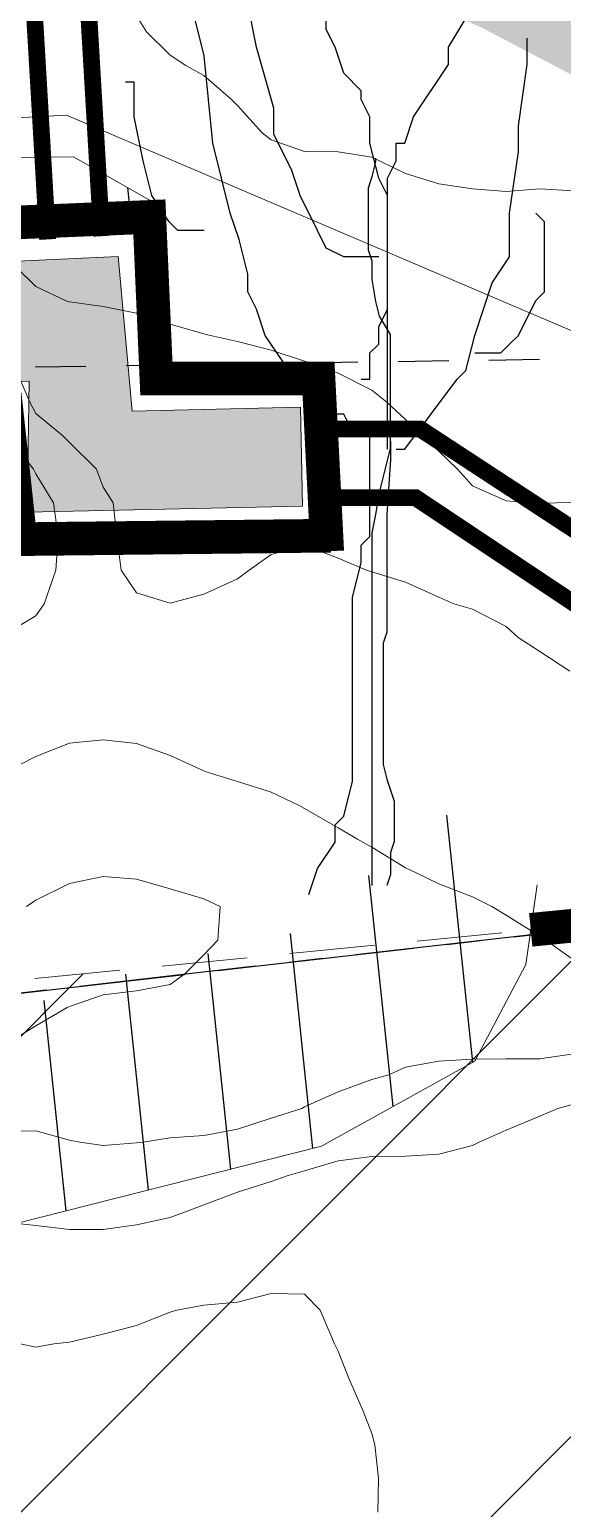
# Model space of a CAD drawing. Header units: centimetres. Extents: x 0 to 642158, y -847 to 649707.
# Drawn here: x 617090.16 to 617098.09, y 621092.3 to 621114.29 of the extents above; entities that cross this region are included whole.
import ezdxf

# ---------------------------------------------------------------- set-up
doc = ezdxf.new("R2010")
doc.units = ezdxf.units.CM
doc.header["$MEASUREMENT"] = 0
for name, pattern in [('CACHE', [9.525, 6.35, -3.175]), ('CENTERX2', [4, 2.5, -0.5, 0.5, -0.5]), ('JIS_02_0.7', [1.35, 0.75, -0.6])]:
    doc.linetypes.add(name, pattern=pattern)
for name, color, linetype, lineweight in [('MEV_environnement_V', 7, 'Continuous', 20), ('MEV_schema paysager_V', 7, 'Continuous', 20), ('MEV_vegetal_V', 7, 'Continuous', 25), ('WAL_parcellaire agricole', 7, 'JIS_02_0.7', 25), ('WAL_topographie 0.5', 253, 'Continuous', 20)]:
    doc.layers.add(name, color=color, linetype=linetype, lineweight=lineweight)
doc.layers.add('MEV_hydro_Ha', color=7, linetype='Continuous', lineweight=30, true_color=0x0000f9)
doc.layers.add('SPW_parcellaire cadastral', color=7, linetype='CENTERX2', lineweight=25, true_color=0xff0542)
doc.layers.add('MEV_schema paysager_Ha', color=7, linetype='Continuous', lineweight=25, transparency=0.13)
doc.linetypes.add('FENCELINE1', pattern='A,6.35,-2.54,[133,ltypeshp.shx,S=2.54,R=0,X=-2.54,Y=0],-2.54,25.4', length=36.83)
picture_1 = doc.add_image_def('image2.png', size_in_pixel=(6614, 11023))

# ---------------------------------------------------------------- blocks, each defined once
blk = doc.blocks.new('legende vegetal')
at = {"layer": 'MEV_vegetal_V'}
for points in [[(617094.995, 621108.897), (617095.125, 621108.897), (617095.125, 621109.287), (617095.255, 621109.417), (617095.255, 621109.676), (617095.385, 621109.936), (617095.385, 621111.884), (617095.515, 621112.144), (617095.515, 621112.404), (617095.645, 621112.404), (617095.775, 621112.794), (617096.294, 621113.573), (617096.294, 621113.833), (617096.684, 621114.482), (617096.814, 621115.001), (617096.944, 621115.391), (617097.074, 621115.911), (617097.074, 621120.067)], [(617095.385, 621107.858), (617095.385, 621111.625), (617095.255, 621111.884), (617095.125, 621112.404), (617095.125, 621112.794), (617094.995, 621113.053), (617094.995, 621113.183), (617094.735, 621113.443), (617094.605, 621113.833), (617094.475, 621114.093), (617094.475, 621114.222), (617094.346, 621115.131), (617094.216, 621115.911), (617094.216, 621118.119)], [(617094.216, 621101.234), (617094.346, 621101.624), (617094.605, 621102.014), (617094.605, 621102.273), (617094.735, 621102.403), (617094.865, 621102.923), (617094.865, 621105.65), (617094.995, 621106.17), (617094.995, 621106.429), (617095.125, 621106.559), (617095.125, 621108.118), (617094.865, 621108.118), (617094.735, 621108.378), (617094.605, 621108.378), (617094.475, 621108.638), (617094.346, 621108.767), (617093.956, 621109.027), (617093.826, 621109.157), (617093.566, 621109.547), (617093.436, 621109.936), (617093.306, 621110.196), (617093.306, 621110.456), (617093.176, 621110.975), (617093.046, 621111.365), (617092.916, 621111.884), (617092.786, 621112.404), (617092.656, 621113.703), (617092.526, 621114.222)], [(617095.255, 621110.715), (617094.735, 621110.715), (617094.475, 621110.845), (617094.346, 621111.105), (617094.086, 621111.625), (617093.956, 621112.014), (617093.696, 621112.534), (617093.696, 621112.924), (617093.436, 621113.833), (617093.306, 621114.482), (617093.176, 621114.872), (617093.176, 621115.262)], [(617095.515, 621107.858), (617095.645, 621107.858), (617096.424, 621108.897), (617096.554, 621109.027), (617096.684, 621109.547), (617096.814, 621109.936), (617096.944, 621110.326), (617097.204, 621110.715), (617097.204, 621111.365), (617097.334, 621112.274), (617097.334, 621112.664), (617097.464, 621113.573), (617097.464, 621113.963)], [(617092.656, 621111.105), (617092.266, 621111.105), (617092.137, 621111.235), (617091.877, 621111.625), (617091.747, 621112.144), (617091.617, 621112.794), (617091.617, 621113.313), (617091.487, 621113.313)], [(617095.159, 621101.369), (617095.159, 621106.611), (617095.214, 621106.884), (617095.268, 621107.211), (617095.432, 621107.867), (617095.432, 621109.559), (617095.268, 621109.832), (617095.214, 621110.05), (617095.159, 621110.378), (617095.159, 621110.651), (617095.104, 621110.815), (617095.104, 621111.743), (617095.159, 621111.907), (617095.214, 621112.125), (617095.214, 621112.18)], [(617096.684, 621109.287), (617097.074, 621109.287), (617097.204, 621109.417), (617097.334, 621109.547), (617097.594, 621110.066), (617097.724, 621110.196), (617097.724, 621111.235), (617097.594, 621111.365)], [(617095.432, 621107.976), (617095.432, 621107.703), (617095.378, 621106.884), (617095.378, 621105.137), (617095.323, 621104.973), (617095.323, 621103.171), (617095.378, 621102.953), (617095.432, 621102.789), (617095.486, 621102.625), (617095.486, 621102.025), (617095.432, 621101.861), (617095.432, 621101.533), (617095.378, 621101.369)]]:
    blk.add_lwpolyline(points, dxfattribs=at)

msp = doc.modelspace()

# ---------------------------------------------------------------- hatches: boundary and pattern name
at = {"layer": 'MEV_hydro_Ha'}
h = msp.add_hatch(color=160, dxfattribs=at)
h.dxf.hatch_style = 1
h.paths.add_polyline_path([(617013.035, 621091.819), (617019.855, 621093.478), (617023.397, 621093.927), (617025.64, 621094.644), (617028.285, 621095.003), (617030.527, 621095.854), (617032.366, 621097.423), (617033.98, 621099.306), (617036.716, 621100.606), (617040.662, 621101.637), (617044.205, 621102.937), (617048.061, 621103.744), (617054.025, 621104.282), (617056.093, 621104.142), (617059.605, 621103.623), (617072.472, 621104.868), (617077.024, 621110.242), (617091.476, 621110.915), (617091.683, 621108.615), (617094.19, 621108.674), (617094.219, 621107.2), (617090.12, 621107.112), (617090.15, 621109.058), (617077.202, 621108.615), (617073.309, 621104.016), (617059.092, 621102.689), (617058.207, 621103.087), (617054.101, 621103.299), (617047.85, 621103.008), (617044.615, 621102.318), (617037.673, 621100.102), (617034.838, 621098.976), (617032.345, 621096.295), (617030.891, 621095.261), (617028.57, 621094.507), (617025.467, 621093.975), (617023.286, 621093.417), (617020.994, 621093.025), (617018.954, 621092.597), (617015.82, 621091.845), (617013.364, 621091.212)])
at = {"layer": 'MEV_schema paysager_Ha', "transparency": 33554687}
h = msp.add_hatch(dxfattribs=at)
h.set_pattern_fill('AR-SAND', color=256, angle=45)
h.set_pattern_definition([(82.5, (0, 0), (-1.407013184, 1.3179271225), [0, -1.52, 0, -1.7, 0, -1.625]), (52.5, (0, 0), (-0.744137511, 3.24697973), [0, -0.82, 0, -1.37, 0, -0.525]), (12.5, (-0.8697, -0.8697), (2.198029273, 2.206032383), [0, -0.5, 0, -1.8, 0, -2.35]), (2.5, (-0.8697, -0.8697), (1.5050421636, 2.746262851), [0, -0.25, 0, -1.18, 0, -1.35])])
h.paths.add_polyline_path([(617068.737, 621071.012), (617070.354, 621071.403), (617072.44, 621071.921), (617074.536, 621072.471), (617076.635, 621073.067), (617078.733, 621073.724), (617080.828, 621074.457), (617083.074, 621075.352), (617084.959, 621076.203), (617086.967, 621077.218), (617088.93, 621078.32), (617090.841, 621079.503), (617092.696, 621080.761), (617094.495, 621082.09), (617096.461, 621083.678), (617097.882, 621084.92), (617099.47, 621086.39), (617101.015, 621087.885), (617102.541, 621089.394), (617103.935, 621090.777), (617105.696, 621092.545), (617107.306, 621094.375), (617108.736, 621096.507), (617109.704, 621098.829), (617110.124, 621101.807), (617109.851, 621104.621), (617108.826, 621107.678), (617107.699, 621109.596), (617106.048, 621111.564), (617104.161, 621113.226), (617102.181, 621114.61), (617101.061, 621115.29), (617098.084, 621116.848), (617095.977, 621117.766), (617093.867, 621118.56), (617091.742, 621119.252), (617089.609, 621119.855), (617087.478, 621120.383), (617085.906, 621120.733), (617083.21, 621121.269), (617081.071, 621121.645), (617078.935, 621121.982), (617076.799, 621122.284), (617074.666, 621122.558), (617072.535, 621122.808), (617070.407, 621123.038), (617067.899, 621123.29), (617066.169, 621123.457), (617064.06, 621123.656), (617061.958, 621123.853), (617059.862, 621124.054), (617057.773, 621124.264), (617055.692, 621124.486), (617053.618, 621124.725), (617051.551, 621124.986), (617049.494, 621125.272), (617047.027, 621125.658), (617045.4, 621125.942), (617043.367, 621126.335), (617041.353, 621126.771), (617039.361, 621127.256), (617037.394, 621127.794), (617035.458, 621128.39), (617033.554, 621129.049), (617031.678, 621129.779), (617030.614, 621130.233), (617028.043, 621131.455), (617026.258, 621132.395), (617024.469, 621133.399), (617022.682, 621134.449), (617020.889, 621135.535), (617018.693, 621136.792), (617016.502, 621138.219), (617015.086, 621133.908), (617019.431, 621133.145), (617021.247, 621132.045), (617023.075, 621130.971), (617024.92, 621129.935), (617026.789, 621128.951), (617029.464, 621127.68), (617030.621, 621127.186), (617032.589, 621126.42), (617034.587, 621125.729), (617036.613, 621125.105), (617038.66, 621124.544), (617040.726, 621124.042), (617042.805, 621123.591), (617044.894, 621123.188), (617046.57, 621122.896), (617049.085, 621122.502), (617051.183, 621122.21), (617053.282, 621121.945), (617055.383, 621121.703), (617057.485, 621121.478), (617059.589, 621121.268), (617061.693, 621121.066), (617063.798, 621120.868), (617065.904, 621120.67), (617067.624, 621120.504), (617070.116, 621120.253), (617072.221, 621120.025), (617074.325, 621119.779), (617076.425, 621119.509), (617078.52, 621119.212), (617080.611, 621118.883), (617082.694, 621118.517), (617085.329, 621117.993), (617086.837, 621117.657), (617088.891, 621117.149), (617090.927, 621116.573), (617092.94, 621115.917), (617094.924, 621115.171), (617096.874, 621114.321), (617099.684, 621112.85), (617100.651, 621112.263), (617102.428, 621111.021), (617104.039, 621109.602), (617105.404, 621107.976), (617106.264, 621106.512), (617107.095, 621104.033), (617107.305, 621101.868), (617106.981, 621099.575), (617106.258, 621097.838), (617105.083, 621096.087), (617103.651, 621094.459), (617101.957, 621092.759), (617100.57, 621091.383), (617099.058, 621089.887), (617097.545, 621088.424), (617096.009, 621087.001), (617094.66, 621085.822), (617092.783, 621084.306), (617091.078, 621083.047), (617089.318, 621081.854), (617087.507, 621080.732), (617085.649, 621079.689), (617083.75, 621078.73), (617081.979, 621077.929), (617079.847, 621077.081), (617077.852, 621076.382), (617075.834, 621075.75), (617073.798, 621075.172), (617071.747, 621074.634), (617069.688, 621074.122), (617068.01, 621073.717)])
h = msp.add_hatch(dxfattribs=at)
h.set_pattern_fill('ANSI31', color=130, scale=10, angle=51)
h.paths.add_polyline_path([(617018.124, 621097.386), (617022.821, 621098.09), (617025.698, 621098.97), (617028.163, 621099.498), (617030.453, 621100.144), (617039.613, 621103.783), (617043.664, 621105.309), (617047.304, 621105.837), (617053.88, 621106.835), (617057.473, 621106.534), (617060.631, 621106.277), (617063.625, 621106.16), (617066.442, 621106.571), (617069.025, 621107.392), (617071.256, 621108.331), (617073.898, 621108.683), (617075.248, 621109.68), (617076.92, 621110.884), (617081.551, 621111.015), (617090.605, 621111.51), (617091.608, 621111.48), (617092.109, 621111.657), (617090.811, 621112.395), (617089.01, 621112.375), (617083.136, 621112.212), (617078.662, 621112.098), (617071.128, 621110.729), (617060.768, 621107.733), (617054.603, 621107.99), (617048.353, 621107.391), (617045.522, 621106.952), (617035.54, 621104.783), (617022.565, 621100.663), (617017.018, 621099.526), (617015.382, 621098.744), (617014.173, 621098.033), (617014.457, 621096.326), (617016.48, 621096.857)])
h = msp.add_hatch(dxfattribs=at)
h.set_pattern_fill('ANSI31', color=130, scale=10, angle=51)
h.paths.add_polyline_path([(617016.49, 621087.348), (617017.662, 621085.003), (617019.894, 621084.966), (617024.613, 621085.802), (617028.639, 621086.912), (617036.692, 621091.075), (617040.51, 621091.908), (617051.338, 621092.741), (617060.432, 621094.198), (617068.197, 621094.727), (617071.918, 621095.826), (617080.714, 621097.263), (617086.464, 621095.657), (617094.499, 621097.686), (617096.782, 621098.954), (617097.543, 621100.391), (617097.712, 621101.575), (617096.782, 621102.927), (617094.104, 621100.865), (617091.727, 621100.287), (617090.313, 621099.837), (617082.796, 621100.48), (617080.097, 621099.452), (617075.857, 621099.397), (617070.783, 621098.425), (617065.847, 621097.66), (617058.757, 621097.382), (617052.153, 621096.826), (617046.87, 621096.687), (617041.448, 621095.367), (617038.111, 621094.811), (617035.887, 621093.977), (617033.176, 621092.101), (617029.839, 621090.086), (617026.294, 621089.183), (617023.444, 621088.974), (617020.594, 621088.279), (617019.064, 621087.654)])
h = msp.add_hatch(dxfattribs=at)
h.set_pattern_fill('ANSI31', color=256, scale=40)
h.paths.add_polyline_path([(617051.804, 621070.131), (617029.511, 621069.21), (617029.209, 621079.753), (617087.831, 621084.789), (617086.444, 621099.808), (617102.31, 621101.364), (617105.27, 621071.2), (617106.159, 621055.904), (617107.297, 621040.096), (617106.548, 621036.608), (617104.602, 621032.718), (617098.667, 621029.022), (617078.347, 621026.922), (617059.587, 621025.868), (617057.897, 621030.749), (617055.563, 621039.183), (617054.28, 621043.93), (617057.171, 621044.549), (617055.933, 621060.848), (617052.836, 621060.642)])

# ---------------------------------------------------------------- linework, layer by layer
at = {"layer": 'MEV_environnement_V', "linetype": 'CACHE', "ltscale": 0.3, "const_width": 0.25}
for points in [[(617091.23, 621111.215), (617090.804, 621118.506)], [(617090.425, 621111.167), (617089.999, 621118.458)], [(617094.302, 621108.349), (617095.971, 621108.349), (617111.065, 621098.48), (617114.938, 621098.769)], [(617094.507, 621107.327), (617095.903, 621107.327), (617110.896, 621097.336), (617115.085, 621097.666)]]:
    msp.add_lwpolyline(points, dxfattribs=at)
at = {"layer": 'MEV_schema paysager_V', "linetype": 'FENCELINE1', "ltscale": 0.2}
msp.add_lwpolyline([(617012.556, 621098.808), (617017.124, 621100.274), (617035.425, 621105.203), (617048.358, 621107.765), (617060.48, 621109.263), (617075.189, 621112.192), (617090.707, 621113.013), (617098.807, 621109.562), (617108.408, 621109.411), (617108.184, 621134.542), (617100.574, 621193.043), (617092.984, 621204.406)], dxfattribs=at)
at = {"layer": 'MEV_schema paysager_V', "color": 130}
for points in [[(617092.109, 621111.657), (617090.811, 621112.395), (617089.01, 621112.375), (617083.136, 621112.212), (617078.662, 621112.098), (617071.128, 621110.729), (617060.768, 621107.733), (617054.603, 621107.99), (617048.353, 621107.391), (617045.522, 621106.952), (617035.54, 621104.783), (617022.565, 621100.663), (617017.018, 621099.526), (617015.382, 621098.744), (617014.173, 621098.033), (617014.457, 621096.326), (617014.528, 621093.411), (617012.745, 621092.84)], [(617013.354, 621089.825), (617015.853, 621090.526), (617016.49, 621087.348), (617017.662, 621085.003), (617019.894, 621084.966), (617024.613, 621085.802), (617028.639, 621086.912), (617036.692, 621091.075), (617040.51, 621091.908), (617051.338, 621092.741), (617060.432, 621094.198), (617068.197, 621094.727), (617071.918, 621095.826), (617080.714, 621097.263), (617086.464, 621095.657), (617094.499, 621097.686), (617096.782, 621098.954), (617097.543, 621100.391), (617097.712, 621101.575)]]:
    msp.add_lwpolyline(points, dxfattribs=at)
at = {"layer": 'MEV_schema paysager_V', "const_width": 0.5}
for points in [[(617094.587, 621106.53), (617094.457, 621109.098), (617092.044, 621109.098), (617091.939, 621111.501), (617076.795, 621110.872), (617072.139, 621105.278), (617058.574, 621104.04), (617058.712, 621102.063)], [(617058.554, 621102.201), (617073.495, 621103.562), (617077.405, 621108.08), (617089.812, 621108.631), (617090.02, 621106.711), (617094.639, 621106.763)], [(617097.616, 621100.904), (617102.31, 621101.364), (617102.652, 621097.88)]]:
    msp.add_lwpolyline(points, dxfattribs=at)
at = {"layer": 'MEV_schema paysager_V'}
msp.add_lwpolyline([(617056.093, 621104.142), (617059.605, 621103.623), (617072.472, 621104.868), (617077.024, 621110.242), (617091.476, 621110.915), (617091.683, 621108.615), (617094.19, 621108.674), (617094.219, 621107.2), (617090.12, 621107.112), (617090.15, 621109.058), (617077.202, 621108.615), (617073.309, 621104.016), (617059.092, 621102.689), (617058.207, 621103.087), (617054.101, 621103.299)], dxfattribs=at)
at = {"layer": 'MEV_schema paysager_V', "linetype": 'CACHE', "ltscale": 0.2}
msp.add_lwpolyline([(617051.804, 621070.131), (617029.511, 621069.21), (617029.209, 621079.753), (617087.831, 621084.789), (617086.444, 621099.808), (617102.31, 621101.364), (617105.27, 621071.2), (617106.159, 621055.904), (617107.297, 621040.096), (617106.548, 621036.608), (617104.602, 621032.718), (617098.667, 621029.022), (617078.347, 621026.922), (617059.587, 621025.868), (617057.897, 621030.749), (617055.563, 621039.183), (617054.28, 621043.93), (617057.171, 621044.549), (617055.933, 621060.848), (617052.836, 621060.642)], close=True, dxfattribs=at)
at = {"layer": 'SPW_parcellaire cadastral'}
for points in [[(616994.605, 621177.519), (617101.744, 621209.692), (617108.204, 621183.566), (617114.167, 621132.194), (617114.044, 621114.087), (617104.942, 621112.931), (617106.329, 621101.826), (617102.164, 621101.35), (617097.498, 621100.817), (617093.386, 621100.347), (617089.976, 621099.958), (617089.691, 621103.189), (617089.367, 621106.834), (617082.263, 621106.533), (617082.447, 621102.652), (617086.142, 621102.81), (617086.44, 621099.629), (617087.831, 621084.789), (617029.209, 621079.753), (617029.24, 621079.171), (617022.163, 621077.64)], [(617018.912, 621069.259), (617016.951, 621076.482), (617022.163, 621077.64), (617029.24, 621079.171), (617029.209, 621079.753), (617087.831, 621084.789), (617086.44, 621099.629), (617086.142, 621102.81), (617082.447, 621102.652), (617082.263, 621106.533), (617089.367, 621106.834), (617089.691, 621103.189), (617089.976, 621099.958), (617093.386, 621100.347), (617097.498, 621100.817), (617102.164, 621101.35), (617106.329, 621101.826), (617113.514, 621039.906)]]:
    msp.add_lwpolyline(points, dxfattribs=at)
at = {"layer": 'WAL_parcellaire agricole'}
msp.add_lwpolyline([(617081.824, 621276.897), (617100.262, 621195.472), (617108.341, 621134.652), (617108.844, 621106.902), (617099.094, 621109.401), (617070.416, 621108.969), (617065.416, 621105.397), (617060.988, 621103.54), (617054.345, 621104.039), (617051.631, 621105.753), (617042.845, 621103.895), (617012.847, 621093.891)], dxfattribs=at)
at = {"layer": 'WAL_topographie 0.5'}
for points in [[(617091.75, 621114.491), (617091.898, 621114.25), (617092.25, 621113.906), (617092.483, 621113.75), (617092.75, 621113.605), (617093.156, 621113.25), (617093.25, 621113.158), (617093.62, 621112.75), (617093.75, 621112.647), (617094.25, 621112.472), (617094.75, 621112.47), (617095.25, 621112.388), (617095.536, 621112.25), (617095.75, 621112.147), (617096.25, 621111.992), (617096.75, 621111.917), (617097.25, 621111.877), (617097.75, 621111.92), (617098.25, 621111.888)], [(617089.964, 621110.75), (617090.25, 621110.467), (617090.71, 621110.25), (617090.75, 621110.237), (617091.25, 621110.17), (617091.75, 621110.07), (617092.25, 621109.905), (617092.75, 621109.764), (617092.807, 621109.75), (617093.25, 621109.649), (617093.75, 621109.521), (617094.25, 621109.359), (617094.571, 621109.25), (617094.75, 621109.181), (617095.25, 621108.924), (617095.474, 621108.75), (617095.75, 621108.489), (617095.992, 621108.25), (617096.25, 621108.019), (617096.525, 621107.75), (617096.75, 621107.504), (617097.25, 621107.281), (617097.65, 621107.25), (617097.75, 621107.243), (617098, 621107.25), (617098.25, 621107.255)], [(617098.199, 621104.75), (617097.75, 621105.042), (617097.427, 621105.25), (617097.25, 621105.413), (617096.75, 621105.67), (617096.471, 621105.75), (617096.25, 621105.847), (617095.75, 621106.072), (617095.25, 621106.224), (617095.172, 621106.25), (617094.75, 621106.428), (617094.25, 621106.62), (617093.75, 621106.483), (617093.423, 621106.25), (617093.25, 621106.121), (617092.75, 621105.892), (617092.25, 621105.761), (617091.75, 621105.914), (617091.519, 621106.25), (617091.457, 621106.75), (617091.4, 621107.25), (617091.25, 621107.482), (617091.153, 621107.75), (617090.75, 621108.15), (617090.648, 621108.25), (617090.25, 621108.58), (617090.158, 621108.75), (617089.949, 621109.25)], [(617089.75, 621105.274), (617090.25, 621105.57), (617090.375, 621105.75), (617090.548, 621106.25), (617090.584, 621106.75), (617090.511, 621107.25), (617090.25, 621107.684), (617090.217, 621107.75), (617089.828, 621108.25)], [(617089.793, 621103.25), (617090.25, 621103.482), (617090.75, 621103.679), (617091.25, 621103.73), (617091.75, 621103.672), (617092.25, 621103.495), (617092.75, 621103.268), (617092.801, 621103.25), (617093.25, 621103.108), (617093.75, 621102.952), (617094.169, 621102.75), (617094.25, 621102.708), (617094.75, 621102.419), (617095.039, 621102.25), (617095.25, 621102.131), (617095.75, 621101.826), (617095.908, 621101.75), (617096.25, 621101.587), (617096.75, 621101.394), (617097.036, 621101.25), (617097.25, 621101.12), (617097.75, 621100.81), (617097.841, 621100.75), (617098.25, 621100.459)], [(617090.109, 621101.25), (617090.25, 621101.343), (617090.75, 621101.594), (617091.25, 621101.698), (617091.75, 621101.655), (617092.25, 621101.514), (617092.75, 621101.365), (617092.991, 621101.25), (617092.958, 621100.75), (617092.75, 621100.53), (617092.468, 621100.25), (617092.25, 621100.09), (617091.75, 621099.997), (617091.25, 621099.936), (617090.75, 621099.766), (617090.716, 621099.75), (617090.25, 621099.476), (617089.877, 621099.25)], [(617089.75, 621097.908), (617090.25, 621097.914), (617090.75, 621097.78), (617090.905, 621097.75), (617091.25, 621097.697), (617091.75, 621097.737), (617091.845, 621097.75), (617092.25, 621097.811), (617092.75, 621097.849), (617093.25, 621097.94), (617093.75, 621098.103), (617094.207, 621098.25), (617094.25, 621098.271), (617094.75, 621098.497), (617095.25, 621098.681), (617095.503, 621098.75), (617095.75, 621098.861), (617096.25, 621098.95), (617096.75, 621098.982), (617097.25, 621098.989), (617097.75, 621098.987), (617098.25, 621099.063)], [(617089.75, 621096.563), (617090.25, 621096.507), (617090.75, 621096.448), (617091.25, 621096.45), (617091.75, 621096.517), (617092.25, 621096.627), (617092.581, 621096.75), (617092.75, 621096.815), (617093.25, 621097.005), (617093.75, 621097.163), (617094.007, 621097.25), (617094.25, 621097.324), (617094.75, 621097.468), (617095.25, 621097.536), (617095.75, 621097.539), (617096.25, 621097.567), (617096.75, 621097.697), (617096.85, 621097.75), (617097.25, 621097.924), (617097.75, 621098.132), (617098.021, 621098.25), (617098.25, 621098.311)], [(617090.017, 621094.75), (617090.25, 621094.699), (617090.519, 621094.75), (617090.75, 621094.774), (617091.25, 621094.894), (617091.75, 621095.023), (617092.25, 621095.223), (617092.346, 621095.25), (617092.75, 621095.324), (617093.25, 621095.37), (617093.75, 621095.5), (617094.25, 621095.487), (617094.481, 621095.25), (617094.693, 621094.75), (617094.75, 621094.639), (617094.902, 621094.25), (617095.123, 621093.75), (617095.25, 621093.417), (617095.294, 621093.25), (617095.35, 621092.75), (617095.339, 621092.25)]]:
    msp.add_lwpolyline(points, dxfattribs=at)

# ---------------------------------------------------------------- block references
at = {"layer": 'MEV_vegetal_V'}
msp.add_blockref('legende vegetal', (0.098, 0.193), dxfattribs=at)

# ---------------------------------------------------------------- pictures from other files: only their frames are drawn
image = msp.add_image(picture_1, insert=(616830.845, 620745.783), size_in_units=(429.466, 715.756), dxfattribs=dict(brightness=75))
image.dxf.flags = 7

doc.saveas('drawing.dxf')
